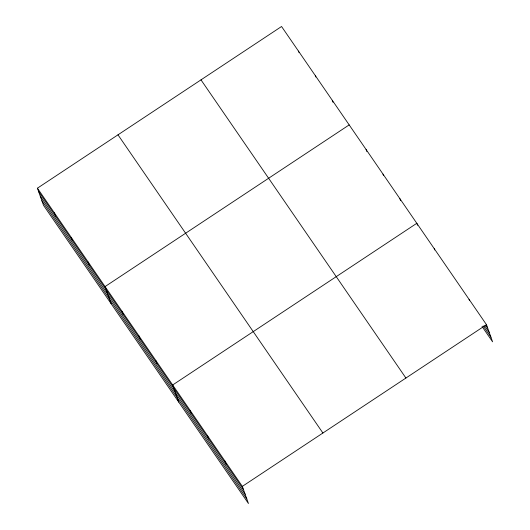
<?xml version="1.0" encoding="UTF-8"?>
<svg xmlns="http://www.w3.org/2000/svg" width="530" height="530" viewBox="0 0 530 530"><rect width="100%" height="100%" fill="white"/><g stroke="black" fill="none" stroke-linecap="round" stroke-linejoin="round"><path stroke-width="0.79" d="M37.418 188.19L242.343 486.368L248.444 503.5L43.52 205.322L37.418 188.19L281.556 26.5L486.48 324.678L492.582 341.81L482.042 326.467M349.184 124.901L105.046 286.591L111.148 303.723M242.343 486.368L486.48 324.678M485.825 325.307L487.653 327.977M484.698 325.87L489.283 332.542M483.161 325.904L490.959 337.246M200.989 79.858L405.914 378.036M117.985 134.832L322.909 433.01M38.591 191.489L243.515 489.667M40.22 196.054L245.145 494.232M41.897 200.757L246.821 498.935M469.063 299.331L469.534 300.649M434.222 248.643L434.693 249.961M417.514 225.276L416.805 223.296L172.667 384.985L178.769 402.118M399.898 198.697L400.607 200.678M382.991 174.098L383.462 175.417M366.091 149.5L366.793 151.481M332.277 100.296L332.979 102.277M315.37 75.697L315.84 77.022M298.463 51.099L298.933 52.417M224.925 461.02L226.098 464.32M207.508 435.673L208.681 438.979M190.084 410.333L191.264 413.632M155.76 360.387L156.94 363.686M138.853 335.788L140.033 339.087M121.946 311.19L123.126 314.489M88.139 261.986L89.312 265.291M71.232 237.387L72.405 240.693M54.325 212.788L55.498 216.088"/></g></svg>
